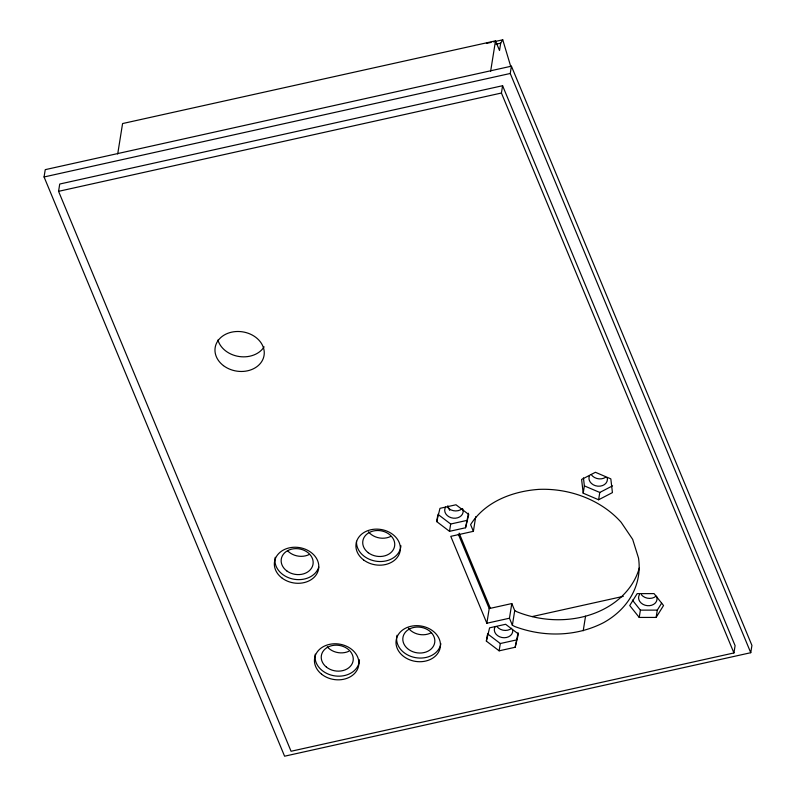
<?xml version="1.0" encoding="UTF-8"?>
<svg xmlns="http://www.w3.org/2000/svg" width="796" height="796" viewBox="0 0 796 796"><rect width="100%" height="100%" fill="white"/><g stroke="black" fill="none" stroke-linecap="round" stroke-linejoin="round"><path stroke-width="1.19" d="M510.584 65.959L502.754 39.8L500.684 43.173L499.52 50.496L495.51 40.845L122.574 123.559L117.699 154.016M44.069 176.971L45.243 169.657L511.41 66.177L751.931 645.407L750.757 652.71L284.59 756.2L44.069 176.971L510.236 73.481L511.41 66.177M58.566 191.339L59.73 184.035L502.594 85.719L735.096 645.646L733.932 652.949L291.067 751.265L58.566 191.339L501.42 93.023L502.594 85.719M490.635 71.282L495.51 40.845M436.725 521.609L439.969 508.336L455.989 504.773L468.774 514.495L465.541 527.768L449.511 531.33L436.725 521.609L437.7 515.519M449.511 531.33L450.685 524.017L437.9 514.306M465.541 527.768L468.476 513.221M486.853 623.238L489.202 608.572L511.808 603.557L509.46 618.213L486.853 623.238L450.775 536.345L473.381 531.33L475.729 516.674M486.356 641.108L489.59 627.835L505.619 624.283L518.405 633.994L515.161 647.267L499.142 650.83L486.356 641.108L487.331 635.029M499.142 650.83L500.306 643.526L487.52 633.805M473.381 531.33L470.595 524.624C485.062 501.649 512.674 491.202 538.793 489.381A89.878 72.058 9.1 0 1 621.149 522.305L632.661 539.35L638.501 558.016A89.878 72.058 9.1 0 1 603.527 622.681C576.105 636.81 543.36 637.288 514.723 626.502L512.375 625.248L514.723 610.592L511.808 603.557M515.161 647.267L518.096 632.73M583.199 493.192L581.607 479.451L595.418 472.287L610.831 478.864L612.423 492.605L598.612 499.769L583.199 493.192L584.373 485.888L583.438 477.869M598.612 499.769L599.786 492.455L612.532 485.849M583.209 630.79L585.548 616.184M639.218 617.437L629.736 605.537L637.158 593.637L654.063 593.617L663.546 605.517L656.123 617.427L639.218 617.437L640.392 610.134L632.362 600.065M656.123 617.427L657.297 610.114L661.625 603.169M486.436 43.422L491.102 42.387M493.43 41.87L502.754 39.8M496.027 44.208L500.684 43.173M450.685 524.017L466.705 520.465M532.245 616.562L623.288 596.353M500.306 643.526L516.335 639.964M640.392 610.134L657.297 610.114M584.373 485.888L599.786 492.455M514.723 610.592L517.072 611.845A89.878 72.058 9.1 0 0 639.327 567.976M510.236 73.481L750.757 652.71M501.42 93.023L733.932 652.949M509.46 618.213L512.375 625.248M447.79 505.798L449.69 510.355M459.163 533.161L490.406 608.413M458.347 534.265L489.202 608.572M656.551 596.284A9.283 7.443 9.1 0 1 647.238 605.657A9.283 7.443 9.1 0 1 639.506 594.473M440.865 643.665A22.338 17.91 9.1 0 1 415.154 657.576A22.338 17.91 9.1 0 1 397.025 635.268M264.103 346.857A24.756 19.85 9.1 0 1 239.158 356.518A24.756 19.85 9.1 0 1 217.935 340.001M318.758 567.09A22.338 17.91 9.1 0 1 292.6 578.961A22.338 17.91 9.1 0 1 275.247 557.27M462.068 508.743A9.283 7.443 9.1 0 1 447.432 507.191M462.665 508.803A9.283 7.443 9.1 0 1 453.352 518.176A9.283 7.443 9.1 0 1 445.621 507.002M359.474 659.824A22.338 17.91 9.1 0 1 335.255 675.953A22.338 17.91 9.1 0 1 315.276 654.133M400.935 545.728A22.338 17.91 9.1 0 1 377.523 561.399A22.338 17.91 9.1 0 1 356.528 541.27M348.748 651.317A16.089 12.905 9.1 0 1 327.226 646.8M605.637 477.252A9.283 7.443 9.1 0 1 591.179 474.446M607.199 477.57A9.283 7.443 9.1 0 1 597.836 486.177A9.283 7.443 9.1 0 1 589.358 476.018M390.707 536.444A16.089 12.905 9.1 0 1 368.439 531.818M431.472 632.621A16.089 12.905 9.1 0 1 408.408 628.203M309.276 554.474A16.089 12.905 9.1 0 1 287.585 550.762M655.954 596.214A9.283 7.443 9.1 0 1 641.317 594.662M512.763 630.253A9.283 7.443 9.1 0 1 501.779 637.487A9.283 7.443 9.1 0 1 495.241 626.502M511.689 628.243A9.283 7.443 9.1 0 1 497.052 626.691M402.478 655.506A22.338 17.91 9.1 0 0 439.7 649.586A22.338 17.91 9.1 0 0 412.517 625.984A22.338 17.91 9.1 0 0 402.478 655.506M223.437 365.613A24.756 19.85 9.1 0 0 263.814 356.648A24.756 19.85 9.1 0 0 231.596 332.171A24.756 19.85 9.1 0 0 223.437 365.613M282.291 578.254A22.338 17.91 9.1 0 0 318.47 569.608A22.338 17.91 9.1 0 0 288.948 547.937A22.338 17.91 9.1 0 0 282.291 578.254M321.594 674.192A22.338 17.91 9.1 0 0 358.359 666.958A22.338 17.91 9.1 0 0 330.012 644.263A22.338 17.91 9.1 0 0 321.594 674.192M286.868 570.971A16.089 12.905 9.1 0 0 312.937 564.742A16.089 12.905 9.1 0 0 291.664 549.131A16.089 12.905 9.1 0 0 286.868 570.971M363.673 559.996A22.338 17.91 9.1 0 0 400 551.698A22.338 17.91 9.1 0 0 370.767 529.768A22.338 17.91 9.1 0 0 363.673 559.996M368.299 552.752A16.089 12.905 9.1 0 0 394.478 546.772A16.089 12.905 9.1 0 0 373.414 530.972A16.089 12.905 9.1 0 0 368.299 552.752M326.39 667.078A16.089 12.905 9.1 0 0 352.877 661.864A16.089 12.905 9.1 0 0 332.459 645.516A16.089 12.905 9.1 0 0 326.39 667.078M407.472 648.551A16.089 12.905 9.1 0 0 434.288 644.292A16.089 12.905 9.1 0 0 414.706 627.278A16.089 12.905 9.1 0 0 407.472 648.551"/></g></svg>
